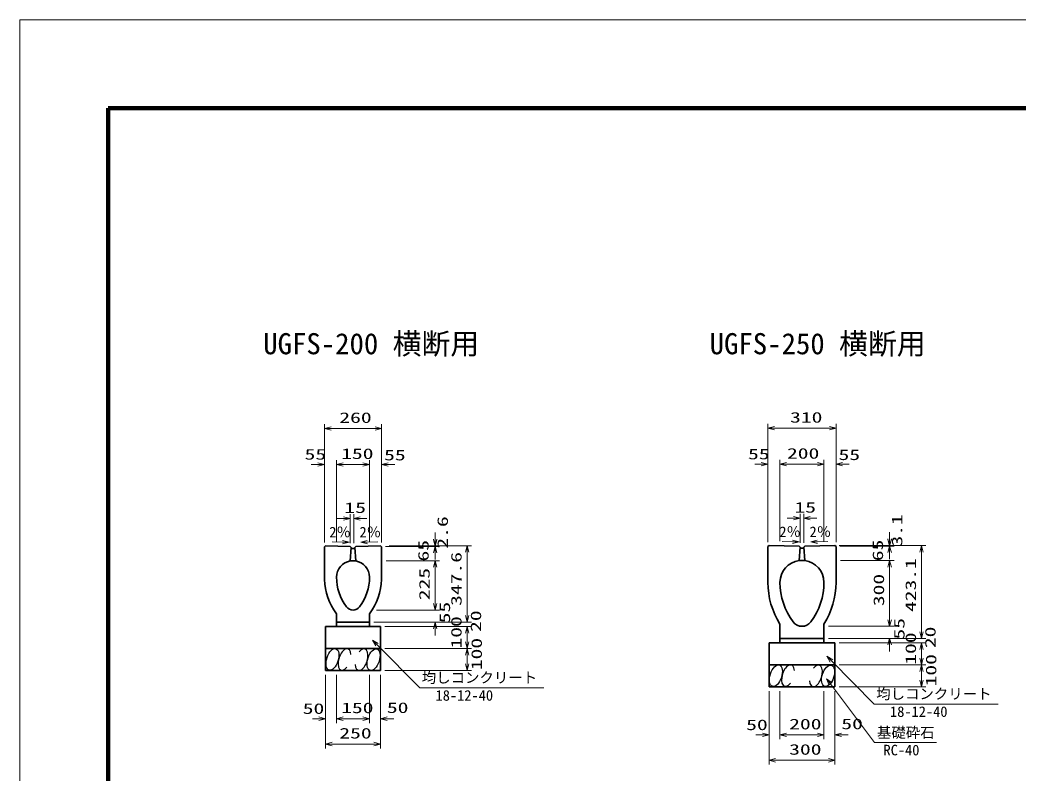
# Model space of a CAD drawing. Units: millimetres on the paper. Extents: x 0 to 841, y 0 to 594.
# Drawn here: x 0 to 227.1, y 422.6 to 594 of the extents above; entities that cross this region are included whole.
import ezdxf
from ezdxf.enums import TextEntityAlignment as Align

# ---------------------------------------------------------------- set-up
doc = ezdxf.new("R2010")
doc.units = ezdxf.units.MM
doc.linetypes.add('DASHED', pattern=[7.5, 6, -1.5])
for name, color, linetype, lineweight in [('D-STR-DIM（寸法）', 7, 'Continuous', 13), ('D-STR-HTXT(均しCON-旗)', 7, 'Continuous', 13), ('D-STR-HTXT(基礎砕石-旗)', 7, 'Continuous', 13), ('D-STR-STRF(グリ)', 7, 'Continuous', 25), ('D-STR（構造物）', 1, 'Continuous', 35), ('D-TTL-LINE（区切線）', 7, 'Continuous', 18), ('D-TTL（外枠）', 2, 'Continuous', 140)]:
    doc.layers.add(name, color=color, linetype=linetype, lineweight=lineweight)
doc.layers.add('D-STR-TXT(文字)', color=7, linetype='Continuous')
doc.styles.add('ＭＳ ゴシック', font='')
doc.styles.get('ＭＳ ゴシック').set_extended_font_data('MS Gothic')

# ---------------------------------------------------------------- blocks, each defined once
blk = doc.blocks.new('_Open30')
at = {"color": 7, "linetype": 'Continuous', "lineweight": 13}
for p, q in [((-1, 0.2679), (0, 0)), ((0, 0), (-1, -0.2679)), ((0, 0), (-1, 0))]:
    blk.add_line(p, q, dxfattribs=at)

msp = doc.modelspace()

# ---------------------------------------------------------------- linework, layer by layer
at = {"layer": 'D-STR-DIM（寸法）'}
for p, q in [((69.275, 493.793), (69.275, 502.001)), ((82.275, 493.793), (82.275, 502.001)), ((170.158, 493.861), (170.158, 502.07)), ((170.158, 493.861), (170.158, 502.07)), ((185.658, 493.861), (185.658, 502.07)), ((185.658, 493.861), (185.658, 502.07)), ((70.775, 501.001), (80.775, 501.001)), ((171.658, 501.07), (184.158, 501.07)), ((171.658, 501.07), (184.158, 501.07)), ((67.775, 492.793), (66.275, 492.793)), ((69.275, 475.031), (69.275, 493.793)), ((72.025, 475.255), (72.025, 493.793)), ((72.025, 475.224), (72.025, 493.793)), ((73.525, 492.793), (75.025, 492.793)), ((73.525, 492.793), (78.025, 492.793)), ((78.025, 492.793), (76.525, 492.793)), ((79.525, 475.224), (79.525, 493.793)), ((79.525, 475.255), (79.525, 493.793)), ((82.275, 475.06), (82.275, 493.793)), ((83.775, 492.793), (85.275, 492.793)), ((168.658, 492.861), (167.158, 492.861)), ((168.658, 492.861), (167.158, 492.861)), ((170.158, 475.129), (170.158, 493.861)), ((170.158, 475.129), (170.158, 493.861)), ((172.908, 475.324), (172.908, 493.861)), ((172.908, 475.324), (172.908, 493.861)), ((172.908, 475.324), (172.908, 493.861)), ((172.908, 475.324), (172.908, 493.861)), ((174.408, 492.861), (175.908, 492.861)), ((174.408, 492.861), (181.408, 492.861)), ((174.408, 492.861), (175.908, 492.861)), ((174.408, 492.861), (181.408, 492.861)), ((181.408, 492.861), (179.908, 492.861)), ((181.408, 492.861), (179.908, 492.861)), ((182.908, 475.324), (182.908, 493.861)), ((182.908, 475.324), (182.908, 493.861)), ((182.908, 475.324), (182.908, 493.861)), ((182.908, 475.324), (182.908, 493.861)), ((185.658, 475.129), (185.658, 493.861)), ((185.658, 475.129), (185.658, 493.861)), ((187.158, 492.861), (188.658, 492.861)), ((187.158, 492.861), (188.658, 492.861)), ((75.13, 474.911), (75.13, 481.505)), ((75.13, 474.911), (75.13, 481.505)), ((75.922, 474.896), (75.922, 481.505)), ((75.922, 474.896), (75.922, 481.505)), ((177.514, 474.98), (177.514, 481.574)), ((177.514, 474.98), (177.514, 481.574)), ((178.305, 474.964), (178.305, 481.574)), ((178.305, 474.964), (178.305, 481.574)), ((73.63, 480.505), (72.13, 480.505)), ((73.63, 480.505), (72.13, 480.505)), ((77.422, 480.505), (78.922, 480.505)), ((77.422, 480.505), (78.922, 480.505)), ((176.014, 480.574), (174.514, 480.574)), ((176.014, 480.574), (174.514, 480.574)), ((179.805, 480.574), (181.305, 480.574)), ((179.805, 480.574), (181.305, 480.574)), ((94.468, 475.813), (94.468, 477.313)), ((94.468, 475.66), (94.468, 477.16)), ((94.468, 475.66), (94.468, 477.16)), ((197.851, 475.874), (197.851, 477.374)), ((197.851, 475.874), (197.851, 477.374)), ((197.851, 475.736), (197.851, 477.236)), ((71.039, 475.175), (73.401, 475.128)), ((71.039, 475.175), (73.401, 475.128)), ((81.386, 475.171), (79.024, 475.123)), ((81.386, 475.171), (79.024, 475.123)), ((173.422, 475.243), (175.784, 475.196)), ((173.422, 475.243), (175.784, 475.196)), ((183.769, 475.239), (181.407, 475.192)), ((183.769, 475.239), (181.407, 475.192)), ((83.143, 474.16), (95.468, 474.16)), ((83.143, 474.16), (95.468, 474.16)), ((83.143, 474.16), (95.468, 474.16)), ((84.025, 474.313), (95.468, 474.313)), ((85.025, 474.313), (102.728, 474.313)), ((94.468, 472.66), (94.468, 471.16)), ((101.728, 458.4), (101.728, 472.813)), ((186.408, 474.374), (206.111, 474.374)), ((186.408, 474.374), (206.111, 474.374)), ((186.549, 474.236), (198.851, 474.236)), ((186.549, 474.236), (198.851, 474.236)), ((186.549, 474.236), (198.851, 474.236)), ((187.408, 474.374), (198.851, 474.374)), ((187.408, 474.374), (198.851, 474.374)), ((197.851, 472.736), (197.851, 471.236)), ((197.851, 472.736), (197.851, 471.236)), ((205.111, 454.709), (205.111, 472.874)), ((205.111, 454.709), (205.111, 472.874)), ((83.275, 470.898), (95.468, 470.898)), ((83.275, 470.898), (95.468, 470.898)), ((83.275, 470.898), (95.468, 470.898)), ((186.658, 470.959), (198.851, 470.959)), ((186.658, 470.959), (198.851, 470.959)), ((94.468, 469.398), (94.468, 467.898)), ((94.468, 461.15), (94.468, 469.398)), ((94.468, 469.398), (94.468, 467.898)), ((197.851, 457.459), (197.851, 469.459)), ((197.851, 469.459), (197.851, 467.959)), ((94.468, 461.15), (94.468, 462.65)), ((81.116, 459.65), (95.468, 459.65)), ((81.116, 459.65), (95.468, 459.65)), ((101.728, 458.4), (101.728, 459.9)), ((197.851, 457.459), (197.851, 458.959)), ((80.525, 456.9), (102.728, 456.9)), ((80.525, 456.9), (102.728, 456.9)), ((80.525, 456.9), (95.468, 456.9)), ((83.025, 455.9), (102.728, 455.9)), ((83.025, 455.9), (102.728, 455.9)), ((94.468, 455.4), (94.468, 453.9)), ((101.728, 452.4), (101.728, 454.4)), ((101.728, 454.4), (101.728, 452.9)), ((183.908, 455.959), (198.851, 455.959)), ((183.908, 455.959), (198.851, 455.959)), ((205.111, 454.709), (205.111, 456.209)), ((205.111, 454.709), (205.111, 456.209)), ((183.908, 453.209), (198.851, 453.209)), ((183.908, 453.209), (206.111, 453.209)), ((183.908, 453.209), (206.111, 453.209)), ((183.908, 453.209), (206.111, 453.209)), ((183.908, 453.209), (206.111, 453.209)), ((186.408, 452.209), (206.111, 452.209)), ((186.408, 452.209), (206.111, 452.209)), ((186.408, 452.209), (206.111, 452.209)), ((186.408, 452.209), (206.111, 452.209)), ((83.025, 450.9), (102.728, 450.9)), ((83.025, 450.9), (102.728, 450.9)), ((197.851, 451.709), (197.851, 450.209)), ((205.111, 448.709), (205.111, 450.709)), ((205.111, 450.709), (205.111, 449.209)), ((205.111, 448.709), (205.111, 450.709)), ((205.111, 450.709), (205.111, 449.209)), ((101.728, 447.4), (101.728, 449.4)), ((83.025, 445.9), (102.728, 445.9)), ((186.408, 447.209), (206.111, 447.209)), ((186.408, 447.209), (206.111, 447.209)), ((186.408, 447.209), (206.111, 447.209)), ((205.111, 443.709), (205.111, 445.709)), ((69.525, 444.9), (69.525, 433.933)), ((72.025, 444.9), (72.025, 433.933)), ((72.025, 444.9), (72.025, 433.933)), ((79.525, 444.9), (79.525, 433.933)), ((79.525, 444.9), (79.525, 433.933)), ((82.025, 444.9), (82.025, 433.933)), ((170.408, 441.209), (170.408, 430.242)), ((172.908, 441.209), (172.908, 430.242)), ((172.908, 441.209), (172.908, 430.242)), ((182.908, 441.209), (182.908, 430.242)), ((182.908, 441.209), (182.908, 430.242)), ((185.408, 441.209), (185.408, 430.242)), ((186.408, 442.209), (206.111, 442.209)), ((68.025, 434.933), (66.525, 434.933)), ((69.525, 433.933), (69.525, 428.16)), ((73.525, 434.933), (75.025, 434.933)), ((73.525, 434.933), (78.025, 434.933)), ((78.025, 434.933), (76.525, 434.933)), ((82.025, 433.933), (82.025, 428.16)), ((83.525, 434.933), (85.025, 434.933)), ((71.025, 429.16), (80.525, 429.16)), ((168.908, 431.242), (167.408, 431.242)), ((170.408, 430.242), (170.408, 424.468)), ((174.408, 431.242), (175.908, 431.242)), ((174.408, 431.242), (181.408, 431.242)), ((181.408, 431.242), (179.908, 431.242)), ((185.408, 430.242), (185.408, 424.468)), ((186.908, 431.242), (188.408, 431.242)), ((171.908, 425.468), (183.908, 425.468))]:
    msp.add_line(p, q, dxfattribs=at)
at = {"layer": 'D-STR-HTXT(均しCON-旗)'}
for points in [[(119.173, 441.953), (90.966, 441.953), (81.243, 451.77)], [(222.556, 438.261), (194.349, 438.261), (184.626, 448.078)]]:
    msp.add_lwpolyline(points, dxfattribs=at)
at = {"layer": 'D-STR-HTXT(基礎砕石-旗)'}
msp.add_lwpolyline([(208.53, 429.512), (194.426, 429.512), (184.422, 442.838)], dxfattribs=at)
at = {"layer": 'D-STR-STRF(グリ)'}
for centre, major_axis in [((71.101, 448.424), (0.79, 2.421)), ((80.45, 448.377), (-0.79, -2.421)), ((171.984, 444.732), (0.79, 2.421)), ((183.833, 444.685), (-0.79, -2.421))]:
    msp.add_ellipse(centre, major_axis=major_axis, ratio=0.5139, dxfattribs=at)
for centre, major_axis in [((73.841, 448.424), (0.79, 2.421)), ((77.709, 448.377), (-0.79, -2.421)), ((174.724, 444.732), (0.79, 2.421)), ((181.093, 444.685), (-0.79, -2.421))]:
    msp.add_ellipse(centre, major_axis=major_axis, ratio=0.5139, start_param=5.3575563, end_param=10.3750652, dxfattribs=at)
at = {"layer": 'D-STR（構造物）'}
for p, q in [((69.525, 474.276), (69.275, 474.031)), ((69.275, 474.031), (69.275, 466.566)), ((75.15, 474.16), (69.525, 474.276)), ((75.15, 474.16), (75.375, 473.91)), ((75.375, 473.905), (75.15, 470.845)), ((75.63, 473.655), (75.92, 473.655)), ((76.17, 473.91), (76.4, 474.16)), ((76.17, 473.91), (76.4, 470.845)), ((82.025, 474.275), (76.4, 474.16)), ((82.025, 474.275), (82.275, 474.03)), ((82.275, 474.03), (82.275, 466.64)), ((170.408, 474.374), (170.158, 474.129)), ((170.158, 474.129), (170.158, 465.959)), ((177.283, 474.236), (170.408, 474.374)), ((177.283, 474.236), (177.511, 473.982)), ((177.283, 474.236), (177.514, 473.98)), ((177.511, 473.982), (177.283, 470.92)), ((178.303, 473.982), (178.535, 470.919)), ((178.305, 473.982), (178.533, 474.236)), ((178.305, 473.982), (178.533, 474.236)), ((178.533, 474.236), (185.408, 474.374)), ((185.408, 474.374), (185.658, 474.129)), ((185.658, 474.129), (185.658, 465.959)), ((72.025, 458.815), (72.025, 455.9)), ((79.525, 458.815), (79.525, 455.9)), ((79.525, 456.9), (72.025, 456.9)), ((172.908, 456.469), (172.908, 453.209)), ((182.908, 453.209), (182.908, 456.469)), ((69.525, 455.9), (82.025, 455.9)), ((69.525, 455.9), (69.525, 445.9)), ((82.025, 455.9), (82.025, 445.9)), ((172.908, 452.209), (172.908, 454.299)), ((170.408, 452.209), (185.408, 452.209)), ((170.408, 452.209), (170.408, 442.209)), ((172.908, 453.209), (182.908, 453.209)), ((182.908, 453.164), (182.908, 452.164)), ((185.408, 442.209), (185.408, 452.209)), ((69.525, 450.9), (82.025, 450.9)), ((69.525, 445.9), (82.025, 445.9)), ((170.408, 447.209), (185.408, 447.209)), ((170.408, 442.209), (185.408, 442.209))]:
    msp.add_line(p, q, dxfattribs=at)
at = {"layer": 'D-STR（構造物）', "linetype": 'DASHED'}
for p in [(177.763, 473.732), (178.053, 473.732)]:
    msp.add_line(p, (177.908, 473.732), dxfattribs=at)
at = {"layer": 'D-STR（構造物）'}
for centre, radius, start, end in [((75.625, 473.905), 0.25, 179.93762, 270), ((75.92, 473.905), 0.25, 270, 0.06238), ((75.775, 467.15), 3.75, 99.59193, 180.04506), ((75.781, 467.152), 3.745, 359.92426, 80.47554), ((177.909, 465.959), 5, 97.18519, 179.99805), ((177.908, 465.959), 5, 0, 82.81926), ((82.555, 466.91), 13.284, 181.1595, 217.55334), ((83.275, 467.15), 11.25, 180.015, 216.8604), ((68.275, 467.15), 11.25, 323.13959, 359.98497), ((68.99, 466.91), 13.284, 322.44666, 358.84048), ((187.908, 465.959), 17.75, 180, 212.32053), ((187.908, 465.959), 15, 180, 216.86989), ((167.908, 465.959), 15, 323.1301, 0), ((167.908, 465.959), 17.75, 327.67947, 0), ((75.775, 461.525), 1.875, 216.81288, 323.1871), ((177.908, 458.459), 2.5, 216.86987, 323.13013)]:
    msp.add_arc(centre, radius, start, end, dxfattribs=at)
at = {"layer": 'D-STR（構造物）', "linetype": 'DASHED'}
for centre, radius, start, end in [((177.761, 473.982), 0.25, 179.93762, 270), ((178.055, 473.982), 0.25, 270, 0.06238), ((75.775, 467.181), 3.717, 80.32104, 99.67896), ((177.908, 465.948), 5.011, 82.82494, 97.15522)]:
    msp.add_arc(centre, radius, start, end, dxfattribs=at)
at = {"layer": 'D-TTL-LINE（区切線）'}
for p, q in [((841, 594), (0, 594)), ((0, 594), (0, 0))]:
    msp.add_line(p, q, dxfattribs=at)
at = {"layer": 'D-TTL（外枠）'}
for p, q in [((820.9, 573.9), (20.1, 573.9)), ((20.1, 573.9), (20.1, 20.1))]:
    msp.add_line(p, q, dxfattribs=at)

# ---------------------------------------------------------------- block references
at = {"layer": 'D-STR-DIM（寸法）', "xscale": 1.5, "yscale": 1.5}
for p, rotation in [((69.275, 501.001), 180), ((170.158, 501.07), 180), ((170.158, 501.07), 180), ((72.025, 492.793), 180), ((72.025, 492.793), 180), ((82.275, 492.793), 180), ((172.908, 492.861), 180), ((172.908, 492.861), 180), ((172.908, 492.861), 180), ((172.908, 492.861), 180), ((185.658, 492.861), 180), ((185.658, 492.861), 180), ((75.922, 480.505), 180), ((75.922, 480.505), 180), ((178.305, 480.574), 180), ((178.305, 480.574), 180), ((74.9, 475.098), 358.85424), ((74.9, 475.098), 358.85424), ((77.524, 475.093), 181.14576), ((77.524, 475.093), 181.14576), ((94.468, 474.313), 270), ((94.468, 474.16), 270), ((94.468, 474.16), 270), ((177.283, 475.166), 358.85424), ((177.283, 475.166), 358.85424), ((179.908, 475.162), 181.14576), ((179.908, 475.162), 181.14576), ((197.851, 474.374), 270), ((197.851, 474.374), 270), ((197.851, 474.236), 270), ((94.468, 474.16), 90), ((101.728, 474.313), 90), ((197.851, 474.236), 90), ((197.851, 474.236), 90), ((205.111, 474.374), 90), ((205.111, 474.374), 90), ((94.468, 470.898), 90), ((94.468, 470.898), 90), ((94.468, 470.898), 90), ((197.851, 470.959), 90), ((197.851, 470.959), 90), ((94.468, 459.65), 270), ((94.468, 459.65), 270), ((94.468, 456.9), 90), ((101.728, 456.9), 270), ((101.728, 456.9), 270), ((197.851, 455.959), 270), ((197.851, 455.959), 270), ((101.728, 455.9), 90), ((101.728, 455.9), 90), ((205.111, 453.209), 270), ((205.111, 453.209), 270), ((205.111, 453.209), 270), ((205.111, 453.209), 270), ((101.728, 450.9), 270), ((197.851, 453.209), 90), ((205.111, 452.209), 90), ((205.111, 452.209), 90), ((205.111, 452.209), 90), ((205.111, 452.209), 90), ((101.728, 450.9), 90), ((101.728, 445.9), 270), ((205.111, 447.209), 270), ((205.111, 447.209), 270), ((205.111, 447.209), 90), ((205.111, 442.209), 270), ((72.025, 434.933), 180), ((72.025, 434.933), 180), ((82.025, 434.933), 180), ((172.908, 431.242), 180), ((172.908, 431.242), 180), ((185.408, 431.242), 180), ((69.525, 429.16), 180), ((170.408, 425.468), 180)]:
    msp.add_blockref('_Open30', p, dxfattribs=dict(at, rotation=rotation))
for p in [(82.275, 501.001), (185.658, 501.07), (185.658, 501.07), (69.275, 492.793), (79.525, 492.793), (79.525, 492.793), (170.158, 492.861), (170.158, 492.861), (182.908, 492.861), (182.908, 492.861), (182.908, 492.861), (182.908, 492.861), (75.13, 480.505), (75.13, 480.505), (177.514, 480.574), (177.514, 480.574), (69.525, 434.933), (79.525, 434.933), (79.525, 434.933), (170.408, 431.242), (182.908, 431.242), (182.908, 431.242), (82.025, 429.16), (185.408, 425.468)]:
    msp.add_blockref('_Open30', p, dxfattribs=at)
at = {"layer": 'D-STR-HTXT(均しCON-旗)', "xscale": 1.5, "yscale": 1.5, "rotation": 134.72505}
for p in [(80.187, 452.835), (183.57, 449.144)]:
    msp.add_blockref('_Open30', p, dxfattribs=at)
at = {"layer": 'D-STR-HTXT(基礎砕石-旗)', "xscale": 1.5, "yscale": 1.5, "rotation": 126.89552}
msp.add_blockref('_Open30', (183.522, 444.038), dxfattribs=at)

# ---------------------------------------------------------------- texts
at = {"layer": 'D-STR-DIM（寸法）', "style": 'ＭＳ ゴシック', "width": 1.5}
for s, p in [('260', (72.65, 501.538)), ('310', (175.2, 501.607)), ('310', (175.2, 501.607)), ('55', (64.756, 493.186)), ('150', (73.067, 493.33)), ('55', (82.84, 493.016)), ('55', (165.639, 493.255)), ('55', (165.639, 493.255)), ('200', (174.492, 493.399)), ('200', (174.492, 493.399)), ('55', (186.223, 493.085)), ('55', (186.223, 493.085)), ('15', (73.813, 481.043)), ('15', (73.813, 481.043)), ('15', (176.196, 481.111)), ('15', (176.196, 481.111)), ('50', (64.328, 435.3)), ('150', (73.067, 435.471)), ('50', (83.477, 435.508)), ('50', (165.211, 431.609)), ('200', (174.992, 431.779)), ('50', (186.86, 431.817)), ('250', (72.65, 429.697)), ('300', (174.992, 426.006))]:
    msp.add_text(s, height=2.405, dxfattribs=at).set_placement(p, align=Align.BOTTOM_LEFT)
for s, p in [('2.6', (98.081, 473.65)), ('3.1', (201.464, 474.128)), ('3.1', (201.464, 474.128)), ('65', (93.702, 470.719)), ('65', (93.702, 470.719)), ('65', (197.085, 470.78)), ('347.6', (101.191, 460.607)), ('423.1', (204.574, 459.208)), ('423.1', (204.574, 459.208)), ('225', (93.93, 461.895)), ('300', (197.313, 460.542)), ('55', (98.576, 456.642)), ('20', (105.642, 454.682)), ('100', (101.191, 450.9)), ('55', (201.959, 452.951)), ('100', (204.574, 447.209)), ('100', (204.574, 447.209)), ('20', (209.025, 450.99)), ('20', (209.025, 450.99)), ('100', (105.814, 445.967)), ('100', (209.197, 442.276))]:
    msp.add_text(s, height=2.405, rotation=90, dxfattribs=at).set_placement(p, align=Align.BOTTOM_LEFT)
at = {"layer": 'D-STR-DIM（寸法）', "style": 'ＭＳ ゴシック'}
for rotation, p in [(0.01, (70.373, 475.487)), (0.01, (70.373, 475.487)), (359.99, (77.242, 475.484)), (359.99, (77.242, 475.484)), (0.01, (172.756, 475.556)), (0.01, (172.756, 475.556)), (359.99, (179.625, 475.552)), (359.99, (179.625, 475.552))]:
    msp.add_text('2％', height=2.405, rotation=rotation, dxfattribs=at).set_placement(p, align=Align.BOTTOM_LEFT)
at = {"layer": 'D-STR-HTXT(均しCON-旗)', "style": 'ＭＳ ゴシック'}
for s, p in [('均しコンクリート', (91.414, 442.364)), ('18-12-40', (94.547, 438.303)), ('均しコンクリート', (194.797, 438.673)), ('18-12-40', (197.93, 434.612))]:
    msp.add_text(s, height=2.405, dxfattribs=at).set_placement(p, align=Align.BOTTOM_LEFT)
at = {"layer": 'D-STR-HTXT(基礎砕石-旗)', "style": 'ＭＳ ゴシック'}
for s, p in [('基礎砕石', (194.962, 429.848)), ('RC-40', (196.45, 425.862))]:
    msp.add_text(s, height=2.405, dxfattribs=at).set_placement(p, align=Align.BOTTOM_LEFT)
at = {"layer": 'D-STR-TXT(文字)', "style": 'ＭＳ ゴシック'}
for s, p in [('UGFS-200 横断用', (55.34, 516.446)), ('UGFS-250 横断用', (156.898, 516.446))]:
    msp.add_text(s, height=4.811, dxfattribs=at).set_placement(p, align=Align.BOTTOM_LEFT)

doc.saveas('drawing.dxf')
